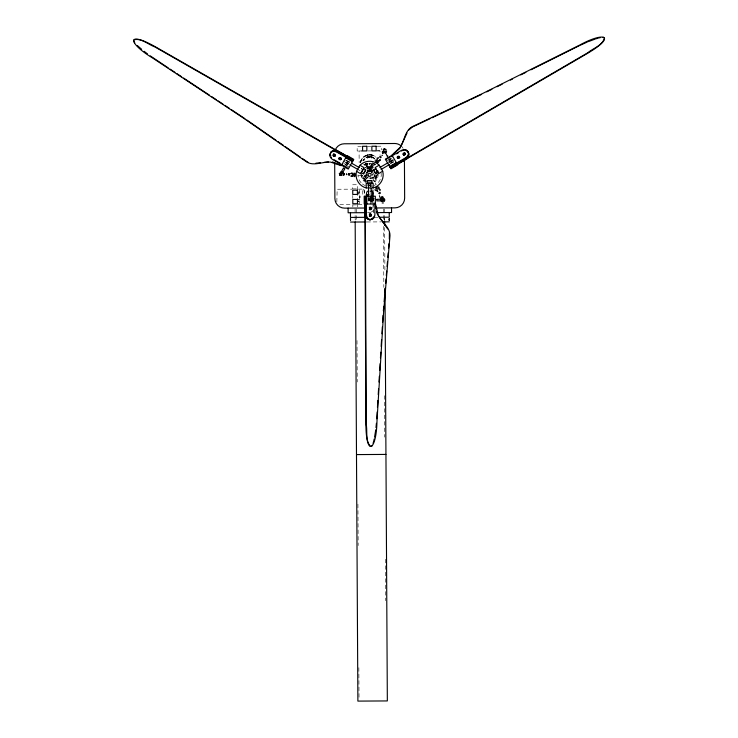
<?xml version="1.0" encoding="UTF-8"?>
<svg xmlns="http://www.w3.org/2000/svg" width="738" height="738" viewBox="0 0 738 738"><rect width="100%" height="100%" fill="white"/><g stroke="black" fill="none" stroke-linecap="round" stroke-linejoin="round"><path stroke-width="0.55" stroke-dasharray="3.69 2.77" d="M355.199 220.155L355.19 219.057M384.572 219.103C384.572 217.507 384.609 221.944 384.572 219.767M361.122 174.316L361.334 176.76M367.127 168.854L367.57 167.065A8.026 8.026 0 0 1 368.041 166.954L368.714 168.098A4.188 4.188 0 0 0 369.12 168.172L369.941 166.797A8.026 8.026 0 0 1 370.43 166.834L371.057 168.522L372.293 167.249A8.026 8.026 0 0 1 372.745 167.425L372.782 168.052M336.842 201.825L337.155 189.352M365.448 181.659L365.651 179.887L363.954 180.478A8.026 8.026 0 0 1 363.622 180.127L364.314 178.467L362.533 178.559A8.026 8.026 0 0 1 362.321 178.116L363.483 176.76L361.749 176.299A8.026 8.026 0 0 1 361.675 175.819L362.764 175.266M370.458 184.528L369.692 185.155L371.555 185.146M360.384 162.904C360.845 158.605 364.618 155.008 368.926 154.74M367.044 163.605L365.458 164.408A4.188 4.188 0 0 0 365.513 164.814L367.266 165.137M367.469 168.624L367.506 168.532A6.531 6.531 0 0 1 372.635 169.02L372.681 168.642M345.642 167.351L347.93 163.282L346.537 162.646L347.506 163.624L347.672 162.434L346.583 162.572L344.84 165.635M375.024 164.187L374.083 164.74M375.374 164.177L373.889 164.657L373.889 163.319M346.537 162.637L350.43 165.211M373.963 199.343L370.624 199.352L371.168 200.127L370.697 200.902L370.771 199.38L369.876 200.136L370.559 200.902L374.037 200.884C366.472 201.88 371.066 196.972 376.297 199.325M371.426 165.902L371.657 167.674A4.188 4.188 0 0 1 371.297 167.849L370.033 166.594M373.649 199.564L373.649 200.662M344.858 165.598L346.786 162.415L344 160.829M346.556 165.533L347.958 163.08L350.734 164.666M370.568 171.613L375.042 163.753M371.389 173.292L372.432 171.474M346.749 165.404L347.884 163.402L345.375 162.332M372.358 165.469C370.946 168.458 366.002 166.899 366.546 163.642A3.1 3.1 0 0 0 372.358 165.469L372.349 162.526M368.354 186.4L369.692 185.625L371.039 186.382M373.797 163.615L372.201 164.426L373.419 165.773A4.188 4.188 0 0 1 373.234 166.142L371.472 165.856M369.065 220.45L370.725 220.441M374.581 181.76L375.467 181.031M374.231 163.319L374.24 164.657M365.873 181.908L366.389 181.53M389.775 158.698L389.24 158.956M390.817 161.078C389.341 163.744 394.701 160.257 390.577 158.938M387.561 162.987C393.022 156.336 392.136 165.921 389.23 159.703M369.581 156.65C366.841 155.266 357.653 165.303 366.592 157.305C369.249 156.096 372.561 156.622 374.673 158.642C371.399 155.386 365.393 156.327 363.225 160.367C365.356 156.373 371.242 155.423 374.517 158.522M386.398 161.004L392.229 157.591M388.575 160.34L392.395 158.107M389.47 161.871L394.249 159.076M390.384 161.687L390.789 160.838L394.295 159.159M389.655 162.185L392.524 160.506M387.874 163.522L390.642 161.908L388.668 158.744M394.562 159.611L391.795 161.225L390.051 158.255M390.328 163.338L393.197 161.659M390.457 163.559L394.276 161.318M391.546 163.236L393.465 162.111M369.969 166.603L369 168.384L368.437 166.336M368.05 154.842C363.991 155.515 360.679 159.094 360.356 163.209L362.173 158.449L366.86 155.128A9.308 9.308 0 0 1 372.284 155.1L375.181 156.567M367.395 171.013L369.664 171.373L372.662 170.727A7.362 7.362 0 0 1 368.133 171.225L366.666 170.755M366.214 155.358L370.485 154.749L372.293 156.29L372.284 155.1L370.227 154.731M372.229 170.912L367.819 171.161M367.45 154.971L371.694 154.943M370.439 171.317L372.662 170.727L368.133 171.225L369.664 171.373M361.703 150.958L359.083 150.976L359.157 162.775M361.482 146.318L357.146 146.336L357.174 150.986L362.598 150.958M367.838 146.281L370.845 146.262M377.201 146.225L381.537 146.198L381.564 149.925M367.865 150.93L371.205 150.912M376.14 150.884L380.485 150.856M364.369 165.515L366.048 165.506A3.875 3.875 0 0 0 373.216 165.469L374.895 165.46M365.089 174.067L367.441 174.057M358.456 175.653L367.45 175.607M372.911 185.994L371.214 186.354M352.736 188.9L357.386 188.873M337.543 189.242L351.897 189.159M358.52 189.122L363.483 189.094M357.404 192.018L359.341 192.009M357.404 192.221L359.341 192.212M359.351 193.762L357.413 193.771L357.45 199.767L359.388 199.749M357.413 193.974L359.351 193.965M359.36 196.096L360.135 196.096L360.144 197.646L359.369 197.646M371.279 197.941L372.21 197.941M368.105 199.048L371.279 199.103M372.21 199.103L372.985 199.094M373.751 199.444L370.31 199.463L370.291 196.253M357.45 199.98L359.388 199.97M368.963 200.164L371.288 200.155M372.994 200.256L372.22 200.266L372.201 197.35M373.76 200.782L370.319 200.801L370.338 204.011M357.46 201.52L359.397 201.502M371.297 201.511L373.004 201.502M357.46 201.732L359.397 201.723M371.306 202.904L373.013 202.895M357.469 203.863L359.406 203.845L359.332 189.897M339.84 204.73L351.98 204.666M358.29 204.629L361.915 204.611M352.819 204.896L357.478 204.869M371.362 207.987L373.373 207.978M367.561 212.664L374.397 212.627M374.184 217.276L378.631 217.249M366.795 221.972L381.186 221.889M377.404 150.875L380.015 150.856L380.042 155.146M364.434 164.795L365.301 164.426L365.292 163.651M370.356 156.696L373.917 158.033A7.362 7.362 0 0 0 366.592 157.305M371.094 154.823L374.48 156.078L372.284 155.1M391.527 160.773L390.033 158.024M372.939 155.321L368.659 154.759L366.869 156.327L366.86 155.128M366.316 172.71L367.137 172.96A3.081 3.081 0 0 0 366.98 176.373M372.1 166.65L373.594 167.268M368.382 166.308L366.777 167.083A4.188 4.188 0 0 1 366.491 166.788L367.303 165.201M363.686 189.122L364.747 194.555L364.72 189.86L362.755 189.878L362.782 195.238M377.072 174.269L377.653 174.528A8.026 8.026 0 0 1 377.653 175.017L376.02 175.736L377.386 176.899A8.026 8.026 0 0 1 377.238 177.369L375.467 177.572L376.426 179.094A8.026 8.026 0 0 1 376.149 179.5L374.387 179.168L374.858 180.902A8.026 8.026 0 0 1 374.48 181.216L373.668 180.745M346.768 160.45L349.655 162.092L346.722 160.533M346.583 160.764L349.471 162.415M345.495 160.441L349.342 162.637M345.799 162.148L348.687 163.79M343.742 161.29L348.502 164.113M357.672 169.334L360.089 170.718M343.779 163.449L347.635 165.644M346.408 165.552L349.295 167.203M369.397 185.072L368.926 184.472M365.356 163.366L365.365 164.712L363.88 164.242M364.59 164.712L364.231 164.242M361.389 168.347L362.275 169.722M361.325 168.209L361.758 168.947M371.943 177.221L375.946 184.076M370.07 177.102L371.131 178.91M384.553 209.066L384.618 220.588M384.664 227.498L384.913 272.423M383.391 209.075L383.456 219.444M383.492 226.354L383.834 287.405M384.452 395.688L384.683 437.154M385.374 559.256L385.605 600.723M373.207 196.243L373.308 214.26A5.231 3.819 89.7 0 1 373.244 215.284M372.93 189.196L372.939 189.721M372.976 197.24L373.059 211.502L371.352 211.262M372.681 196.243L372.718 202.885M371.897 154.989L371.906 155.912M371.509 154.906L371.528 158.033A6.282 6.282 0 0 1 374.618 160.211M371.611 173.098L371.601 169.971A6.282 6.282 0 0 0 372.764 169.454M371.205 184.583L371.205 185.192M371.269 197.249L371.306 203.134M370.91 196.253L370.956 203.033M370.845 184.076L370.863 186.29M370.919 197.36L370.965 204.002M370.827 197.323L370.836 199.454M370.845 200.801L370.863 204.002M370.541 184.002L370.55 186.05M370.504 184.288L370.485 187.498M370.559 197.36L370.587 202.895M369.221 197.369L369.258 202.904M368.834 184.011L368.926 186.649M368.963 197.369L369 202.904M368.52 184.085L368.548 187.932M368.696 197.369L368.631 202.913M367.635 154.925L367.653 158.052A6.282 6.282 0 0 0 364.59 160.266M367.736 173.006L367.718 169.998A6.282 6.282 0 0 1 366.546 169.491M367.247 155.017L367.256 155.93M367.164 184.066L367.183 186.133M357.395 190.155L357.358 184.731L352.709 184.758L352.736 189.103M357.469 203.706L357.487 206.981M356.26 209.223L356.325 220.745M357.007 340.541L357.238 382.016M357.93 504.119L358.161 545.585M358.853 667.687L359.028 698.794M355.098 209.011L355.163 220.754M352.773 195.45L352.792 198.457M352.819 204.823L352.838 207M360.402 162.563A9.336 9.336 0 0 1 376.177 157.36M401.518 146.299A9.686 9.686 0 0 1 403.068 148.292M374.655 175.238A5.037 5.037 0 0 1 372.173 179.168A5.074 5.074 0 0 0 374.544 176.105M366.758 178.956A5.037 5.037 0 0 1 364.609 175.146M372.755 170.856A5.037 5.037 0 0 0 367.09 170.469A5.074 5.074 0 0 1 373.207 171.207M366.066 178.43A5.074 5.074 0 0 1 364.554 174.841M376.998 174.777A7.362 7.362 0 0 1 373.815 180.875M366.472 181.465A7.362 7.362 0 0 1 362.293 175.404M366.316 168.246A7.362 7.362 0 0 1 372.875 168.209M381.122 173.015A11.623 11.623 0 0 1 373.945 185.616M365.448 185.662A11.623 11.623 0 0 1 362.432 183.947M361.159 182.775A11.623 11.623 0 0 1 358.004 174.878M363.76 164.777A11.623 11.623 0 0 1 370.439 163.218M372.155 163.467A11.623 11.623 0 0 1 376.832 165.681M331.427 156.281A5.231 3.819 29.7 0 1 330.975 155.469M371.657 163.458A2.103 2.103 0 0 1 369.637 166.124A2.103 2.103 0 0 1 367.589 163.476M371.869 163.402A2.325 2.325 0 0 1 369.637 166.336A2.325 2.325 0 0 1 367.376 163.421M365.513 167.932A8.026 8.026 0 0 1 365.799 167.775M378.133 174.131A8.524 8.524 0 0 1 374.48 181.834M365.974 182.517A8.524 8.524 0 0 1 361.131 174.223M364.793 167.803A8.524 8.524 0 0 1 373.29 167.111M367.247 175.893A2.62 2.62 0 0 1 367.229 173.762M367.958 177.397A3.081 3.081 0 0 1 367.404 176.945M367.644 172.471A3.081 3.081 0 0 1 368.234 172.074M372.662 174.269A3.081 3.081 0 0 1 372.708 174.98M372.708 173.587A3.312 3.312 0 0 1 372.801 175.773M372.072 177.055A3.312 3.312 0 0 1 371.509 177.544M370.144 178.089A3.312 3.312 0 0 1 368.677 177.987M367.994 177.692A3.312 3.312 0 0 1 368.41 171.742M369.12 171.548A3.312 3.312 0 0 1 370.596 171.65M376.703 175.773A7.131 7.131 0 0 1 373.151 181.022M365.873 180.875A7.131 7.131 0 0 1 362.533 175.496M367.616 167.978A7.131 7.131 0 0 1 372.921 168.485M376.159 175.044A6.531 6.531 0 0 1 373.991 179.675M366.177 180.358A6.531 6.531 0 0 1 363.114 175.118M375.928 175.035A6.291 6.291 0 0 1 373.031 180.118M366.297 180.155A6.291 6.291 0 0 1 363.345 175.109M367.607 168.854A6.291 6.291 0 0 1 372.524 169.223M374.415 174.048A4.843 4.843 0 0 1 371.869 179.113M367.026 178.9A4.843 4.843 0 0 1 364.793 175.1M366.98 170.764A4.843 4.843 0 0 1 372.644 171.013M366.066 172.849A4.068 4.068 0 0 1 373.041 172.591A4.068 4.068 0 0 1 369.996 178.873A4.068 4.068 0 0 1 365.882 173.236M368.88 163.818C369.701 166.714 371.315 161.89 368.908 163.725C369.655 166.843 371.288 161.742 368.88 163.818M361.712 189.408L361.712 189.408M361.777 204.177L361.777 204.177M370.753 157.259L368.428 157.434L370.753 157.259M370.827 170.598L368.502 170.764L370.827 170.598"/><path stroke-width="1.11" d="M350.532 220.561L350.504 218.577L350.532 219.085M376.823 199.989L376.823 199.712M381.076 200.385L381.103 200.948L381.454 197.166A1.55 1.43 -24 0 1 382.976 197.203L382.948 197.406M384.48 200.053L384.526 199.278L384.535 200.967L384.516 199.14L384.507 200.847M389.23 219.518C389.24 216.077 389.286 222.664 389.23 219.739M381.168 200.358L381.205 200.828L381.242 200.266M381.076 199.564L381.168 200.072M376.758 418.815L377.173 411.915M377.45 407.321L377.874 400.43M378.225 394.682L378.566 388.935M378.991 382.044L379.341 376.297M379.692 370.55L380.107 363.659M380.457 357.912L380.808 352.174M381.149 346.426L381.574 339.526M381.924 333.788L382.339 326.888M382.616 322.294L383.04 315.403M351.002 173.412L352.432 173.347A1.55 1.43 -84 0 0 351.002 173.412L351.011 173.808M351.002 175.995L352.487 176.142L352.432 173.347M383.363 310.827L383.742 306.279M384.12 301.722L384.507 297.174M384.885 292.626L385.264 288.069M385.642 283.521L386.02 278.973M386.306 275.56L386.684 271.012M387.063 266.455L387.441 261.907M387.819 257.359L388.197 252.802M388.575 248.254L388.954 243.706M389.332 239.149L389.387 232.636M381.454 197.166L382.985 197.175M346.445 174.685L346.546 173.651M375.983 427.606L376.408 423.271M384.461 200.791L384.433 199.288L384.48 199.86M381.786 199.426C382.699 195.625 382.238 204.869 381.749 200.339M380.596 157.784L379.563 156.908L380.402 156.17M380.9 157.572L381.195 156.843M374.563 437.09L375.771 429.774M383.363 199.057L383.659 198.319L383.363 201.529M378.862 193.024L379.987 192.286L380.485 193.273M373.797 440.697L374.194 438.99M352.487 176.142L352.506 176.059A1.55 1.43 -84 0 1 351.067 176.096L351.067 176.133M342.423 175.044L339.249 173.559L339.923 173.624M373.077 443.289L373.603 441.555M133.587 40.599L134.786 42.896M407.025 133.052L399.811 148.504L393.52 153.808M344.886 168.67L342.1 173.559M379.627 193.845L378.991 193.365M345.974 157.36L341.242 165.681L330.513 162.092C322.801 161.493 313.871 166.401 306.694 161.982L242.922 117.72L152.665 58.044C127.333 42.767 126.558 30.544 155.128 46.642L346.685 156.124L346.242 156.899M346.768 155.986L347.026 155.524L353.76 159.362L348.244 169.039L341.51 165.201M340.753 172.793L343.493 167.987M356.519 171.354L359.969 165.294A13.57 13.57 0 0 1 379.184 165.183L382.708 171.207A13.57 13.57 0 0 1 373.197 187.904L366.223 187.95A13.57 13.57 0 0 1 356.519 171.354L360.559 173.661L364.009 167.6L359.969 165.294M361.491 172.406L363.41 169.039M363.52 173.559L365.43 170.192M348.022 174.454L349.046 175.155M372.063 445.789L371.417 446.352M378.28 157.923A1.55 1.43 35.9 0 0 377.201 158.873L377.469 159.15M382.404 151.696L382.773 153.144A1.55 1.43 35.9 0 1 382.404 151.696L382.69 151.65M382.773 153.144L385.31 152.701A1.55 1.43 35.9 0 0 385.365 152.323L386.352 151.927M379.784 159.528C380.965 159.869 379.009 161.548 378.76 160.543M134.021 39.834C141.096 37.767 148.606 44.75 154.943 46.964L346.5 156.438M379.406 189.094L379.369 189.113A1.55 1.43 -24 0 1 380.024 190.395L379.618 189.122L378.945 189.325M408.575 130.174L412.385 127.019L429.94 118.744M387.33 156.447L385.374 152.314M349.222 175.137L349.572 174.159L348.788 173.568M387.837 155.995L387.588 156.133M386.325 151.825L385.697 152.129M377.828 191.502L377.616 191.585A1.55 1.43 -24 0 1 376.97 190.312L377.395 190.1M383.742 149.519L384.738 148.984L383.29 149.74L384.821 148.827L383.363 149.713L384.701 148.901L383.843 149.362M385.55 152.305L385.31 152.701M376.943 190.321L377.616 191.585M383.188 150.174L384.664 149.583M385.596 159.639L401.149 150.534A5.231 3.828 -30.3 0 1 407.136 150.607A11.153 8.155 -30.3 0 1 408.031 151.936A5.231 3.828 -30.3 0 1 405.448 157.877L389.895 166.982M396.574 153.827L398.511 152.692M379.184 165.183L375.172 167.535L378.695 173.559L382.708 171.207M375.762 168.541L373.419 169.906L375.771 173.919L378.105 172.554M379.913 167.461L387.561 162.987M375.347 172.821L378.216 171.142M381.085 169.463L389.682 164.436M389.627 166.52L396.315 162.609M390.153 167.434L405.716 158.338A5.231 3.828 -30.3 0 0 408.584 153.08A11.153 8.155 -30.3 0 0 407.865 151.65A5.231 3.828 -30.3 0 0 403.299 150.229M390.42 167.886L405.983 158.79A5.231 3.828 -30.3 0 0 408.566 152.84A11.153 8.155 -30.3 0 0 407.671 151.511A5.231 3.828 -30.3 0 0 406.297 150.718M390.688 168.347L406.251 159.242A5.231 3.828 -30.3 0 0 408.428 157.222M376.122 187.72L377.699 186.797M397.118 163.974L587.706 52.813C592.789 48.44 602.595 45.424 604.339 38.265M486.729 91.872L491.877 89.298M497.034 86.733L502.181 84.16M510.419 80.045L512.486 79.021M520.724 74.907L525.871 72.342M531.019 69.769L579.431 45.608M432.007 117.776L469.184 100.257M471.25 99.279L481.582 94.409M385.992 151.668C388.898 149.888 381.112 151.733 384.267 152.093M580.428 45.166L587.356 42.011M383.4 202.959L382.155 202.95M588.352 41.642L595.298 39.031M382.533 155.321L381.897 155.349M596.138 38.773L597.808 38.265M598.647 38.007L600.418 37.592M371.767 195.828C373.649 195.183 373.262 190.136 370.577 191.179M370.974 189.14L371.491 189.02L370.965 188.919M315.919 163.181L320.467 162.747M323.881 162.425L328.428 161.991M376.684 199.325L382.312 199.288M385.531 149.427L386.177 149.445M343.779 175.146L344.369 173.734A1.55 1.43 -84 0 1 343.687 175.109L343.521 175.007M367.736 180.764L371.601 180.745M367.745 183.089L371.62 183.07M368.871 191.188C366.177 190.173 365.845 195.229 367.736 195.847M366.214 194.564L369.009 194.546M376.795 200.874L382.321 200.837M364.756 204.039L364.231 204.039L364.185 196.29L375.328 196.225L375.365 203.983L366.343 204.029M365.817 204.029L364.913 204.039L365.891 424.673C366.223 457.468 376.426 450.687 376.989 421.112L383.548 313.096L389.987 235.736C390.227 227.313 381.509 222.037 378.179 215.053L375.541 203.974M365.255 208.024L344.628 208.144A9.686 9.686 0 0 1 334.886 198.504L334.683 162.526M375.531 207.968L395.014 207.858A9.686 9.686 0 0 0 404.645 198.116L404.433 159.878M365.282 212.673L348.142 212.775L348.115 208.125M376.703 212.609L391.555 212.526L391.527 207.876M365.559 217.323L350.495 217.415L350.467 212.756M379.563 217.249L389.258 217.193L389.23 212.544M350.522 222.064L366.002 221.972M383.317 221.88L389.277 221.843M356.491 454.59L385.946 454.423M603.084 37.223L603.896 37.5M349.009 173.661L348.419 173.725M370.541 446.352C365.218 441.259 367.506 431.26 366.26 424.673L365.292 204.039M339.535 174.648L341.122 175.552L340.273 175.007M332.358 161.926L341.426 165.358M340.605 172.249C338.253 171.917 345.236 174.998 342.192 172.996M344.323 168.504L343.89 168.246L344.48 168.596M339.628 174.731L340.688 175.257M378.234 157.877L377.183 158.845M340.31 175.137L340.015 174.878M339.757 174.694L340.172 174.952M342.045 172.092L341.242 171.677L342.653 172.591M342.58 172.71L344.369 173.734M376.14 161.834L377.487 162.6M375.974 161.843L377.561 162.747M353.502 159.823L337.838 150.893A5.231 3.819 29.7 0 0 334.997 150.017M353.234 160.284L337.58 151.355A5.231 3.819 29.7 0 0 331.141 152.083A11.153 8.146 29.7 0 0 330.44 153.522M352.976 160.736L337.312 151.816A5.231 3.819 29.7 0 0 331.334 151.945A11.153 8.146 29.7 0 0 330.458 153.283A5.231 3.819 29.7 0 0 330.172 155.57M352.709 161.198L337.054 152.277A5.231 3.819 29.7 0 0 330.615 153.006A11.153 8.146 29.7 0 0 329.914 154.445A5.231 3.819 29.7 0 0 332.847 159.657L348.511 168.578M345.716 157.821L352.45 161.659M363.437 168.605L365.79 169.952L363.493 173.993L361.131 172.646M351.574 163.19L359.277 167.572M350.43 165.211L358.124 169.592M334.083 159.749L339.941 163.089M341.869 172.194C340.144 171.115 343.742 173.19 342.395 172.295M308.17 162.415L302.193 158.412M168.209 67.878L150.192 55.82M170.127 69.151L174.934 72.324M176.852 73.588L181.649 76.761M183.568 78.034L209.5 95.174M211.419 96.447L216.216 99.621M218.134 100.894L222.941 104.067M224.859 105.34L229.656 108.514M231.584 109.787L244.979 118.707M246.852 120.008L275.929 140.183M277.802 141.484L283.429 145.386M285.311 146.696L300.32 157.102M147.535 53.92L144.131 51.309M141.668 49.289L137.286 45.479M378.465 215.985L387.736 229.011M391.924 155.109L400.199 147.286C404.581 140.903 404.784 130.709 412.201 126.696L482.421 93.606L579.247 45.295C605.142 30.996 616.119 36.448 587.891 53.136L397.302 164.297L396.85 163.522M396.583 163.061L392.016 155.266L385.328 159.177L390.956 168.799L397.653 164.888L397.385 164.436M375.79 168.974L377.745 172.314M373.788 170.146L375.734 173.495M377.321 214.103L377.81 215.053M374.978 189.638L375.467 190.598M380.651 199.002L379.387 195.736M377.109 213.54L376.675 211.077M376.029 207.018L376.352 209.048M384.627 221.741L384.646 225.191M385.005 288.549L387.339 700.934L357.884 701.1L355.172 221.907M374.83 202.987L374.895 214.251A5.231 3.819 89.7 0 1 371.851 219.407A11.153 8.146 89.7 0 1 370.255 219.509A5.231 3.819 89.7 0 1 366.408 214.306L366.306 196.28M373.197 187.904L373.17 183.255L366.196 183.292L366.223 187.95M372.939 190.432L372.976 196.299M372.007 183.264L371.989 180.552L367.339 180.579L367.358 183.292M371.232 190.441L371.269 196.317M368.539 187.406L368.594 196.262M366.832 196.28L366.878 204.029M365.771 196.28L365.873 214.306A5.231 3.819 89.7 0 0 368.982 219.417A11.153 8.146 89.7 0 0 370.577 219.509A5.231 3.819 89.7 0 0 374.092 216.262M365.245 196.28L365.347 214.306A5.231 3.819 89.7 0 0 369.194 219.518A11.153 8.146 89.7 0 0 370.79 219.407A5.231 3.819 89.7 0 0 372.736 217.968M364.71 196.29L364.812 214.315A5.231 3.819 89.7 0 0 365.476 217.212M355.218 173.983L355.227 175.81M335.19 150.211A9.686 9.686 0 0 1 344.268 143.781L394.655 143.495A9.686 9.686 0 0 1 400.891 145.727M354.895 175.404A1.78 0.673 87.3 0 1 353.88 176.29A1.78 0.673 87.3 0 1 353.806 173.384A1.78 0.673 87.3 0 1 354.867 174.482M378.382 187.092A1.78 0.673 -26.8 0 1 378.585 188.144A1.78 0.673 -26.8 0 1 376.122 189.066A1.78 0.673 -26.8 0 1 376.767 187.701M380.107 159.878A1.55 1.43 35.9 0 1 379.028 160.829M375.937 160.755A1.78 0.664 48.8 0 1 376.703 160.091A1.78 0.664 48.8 0 1 378.336 162.222A1.78 0.664 48.8 0 1 377.007 162.148M376.675 161.834A1.78 0.664 48.8 0 1 376.122 161.115M369.369 214.094A1.162 0.849 89.7 0 1 370.448 215.21A1.162 0.849 89.7 0 1 369.387 216.345M369.332 207.36A1.162 0.849 89.7 0 1 370.411 208.476A1.162 0.849 89.7 0 1 369.341 209.601M369.387 214.638A1.162 0.849 89.7 0 1 370.67 214.324A1.162 0.849 89.7 0 1 370.679 216.105A1.162 0.849 89.7 0 1 369.397 215.8M369.351 207.904A1.162 0.849 89.7 0 1 370.633 207.581A1.162 0.849 89.7 0 1 370.642 209.361A1.162 0.849 89.7 0 1 369.36 209.066M403.778 155.404A1.162 0.849 -30.3 0 1 403.963 154.085A1.162 0.849 -30.3 0 1 405.503 153.891M397.736 158.19A1.162 0.849 -30.3 0 1 399.682 157.295M401.417 150.995A5.231 3.828 -30.3 0 1 402.339 150.543M404.802 154.925A1.162 0.849 -30.3 0 1 403.28 154.491A1.162 0.849 -30.3 0 1 404.692 153.255A1.162 0.849 -30.3 0 1 405.245 154.537M399.645 157.452A1.162 0.849 -30.3 0 1 398.99 158.329M397.699 158.347A1.162 0.849 -30.3 0 1 398.123 156.862A1.162 0.849 -30.3 0 1 399.636 157.212M335.329 155.45A1.162 0.849 29.7 0 1 333.797 153.836M341.38 158.67A1.162 0.849 29.7 0 1 339.434 157.554M330.984 152.369A11.153 8.146 29.7 0 1 331.399 151.631M331.519 157.95A5.231 3.819 29.7 0 1 330.901 157.194M335.412 155.617A1.162 0.849 29.7 0 1 334.074 155.829A1.162 0.849 29.7 0 1 333.336 154.602A1.162 0.849 29.7 0 1 334.545 154.187M335.273 154.694A1.162 0.849 29.7 0 1 335.412 154.934M341.343 158.744A1.162 0.849 29.7 0 1 339.711 159.039A1.162 0.849 29.7 0 1 339.591 157.517M340.402 157.517A1.162 0.849 29.7 0 1 341.343 158.513M362.939 169.537A8.524 8.524 0 0 1 363.797 168.596M366.832 146.281L362.57 146.308L362.598 150.958L366.86 150.93L366.832 146.281M376.112 146.235L371.851 146.253L371.878 150.903L376.14 150.884L376.112 146.235M357.395 190.155L352.736 190.183L352.764 194.445L357.413 194.417L357.395 190.155M357.441 199.435L352.792 199.463L352.819 203.725L357.469 203.706L357.441 199.435M369.876 207.895A1.162 0.849 89.7 0 0 370.624 209.638A1.162 0.849 89.7 0 0 371.352 207.885A1.162 0.849 89.7 0 0 369.876 207.895M369.913 214.638A1.162 0.849 89.7 0 0 370.661 216.372A1.162 0.849 89.7 0 0 371.389 214.629A1.162 0.849 89.7 0 0 369.913 214.638M397.883 158.07A1.162 0.849 -30.3 0 0 399.369 156.76A1.162 0.849 -30.3 0 0 397.616 156.576A1.162 0.849 -30.3 0 0 397.883 158.07M403.704 154.666A1.162 0.849 -30.3 0 0 405.19 153.356A1.162 0.849 -30.3 0 0 403.428 153.181A1.162 0.849 -30.3 0 0 403.704 154.666M339.12 159.196A1.162 0.849 29.7 0 0 341.002 159.417A1.162 0.849 29.7 0 0 339.849 157.914A1.162 0.849 29.7 0 0 339.12 159.196M333.272 155.856A1.162 0.849 29.7 0 0 335.153 156.078A1.162 0.849 29.7 0 0 334 154.574A1.162 0.849 29.7 0 0 333.272 155.856M368.548 175.921A1.55 1.55 0 0 0 371.131 175.21A1.55 1.55 0 0 0 369.221 173.319A1.55 1.55 0 0 0 368.548 175.921"/></g></svg>
